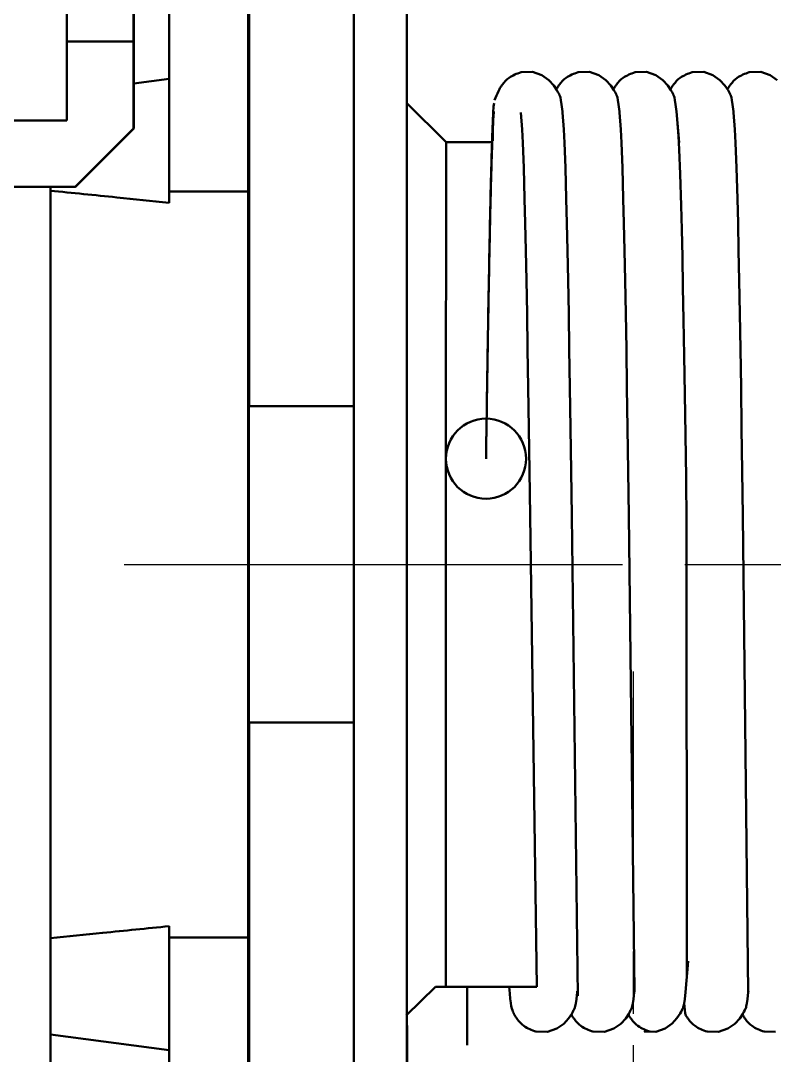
# Model space of a CAD drawing. Header units: millimetres. Extents: x 32504 to 36677, y 41990 to 42879.
# Drawn here: x 33149.07 to 33167.22, y 42734.38 to 42759.3 of the extents above; entities that cross this region are included whole.
import ezdxf

# ---------------------------------------------------------------- set-up
doc = ezdxf.new("R2010")
doc.units = ezdxf.units.MM
doc.linetypes.add('AM_ISO08W050', pattern=[18, 12, -1.5, 3, -1.5])
doc.linetypes.add('AM_ISO08W050x2', pattern=[9, 6, -0.75, 1.5, -0.75])
doc.layers.add('Duong_tam', color=4, linetype='AM_ISO08W050', lineweight=25)
doc.layers.add('Net_dam', color=7, linetype='Continuous', lineweight=50)

msp = doc.modelspace()

# ---------------------------------------------------------------- linework, layer by layer
at = {"layer": 'Duong_tam'}
msp.add_line((33151.5617, 42746.2048), (33210.9035, 42746.2026), dxfattribs=at)
at = {"layer": 'Duong_tam', "linetype": 'AM_ISO08W050x2'}
msp.add_line((33163.8218, 42743.6297), (33163.8218, 42731.6297), dxfattribs=at)
at = {"layer": 'Net_dam'}
for p, q in [((33158.3714, 42767.7947), (33158.3714, 42723.6587)), ((33150.1849, 42756.8997), (33150.1849, 42758.7997)), ((33151.7849, 42758.7997), (33150.1849, 42758.7997)), ((33151.7849, 42758.7997), (33151.7849, 42756.6997)), ((33151.7858, 42758.7997), (33151.7849, 42758.7997)), ((33151.7955, 42758.7997), (33151.7946, 42758.7997)), ((33151.7955, 42758.7997), (33151.7955, 42756.6997)), ((33152.6442, 42757.9006), (33151.7955, 42757.7881)), ((33159.3139, 42756.3717), (33158.3619, 42757.3247)), ((33148.2849, 42756.8997), (33150.1849, 42756.8997)), ((33151.7849, 42756.6997), (33150.3849, 42755.2997)), ((33151.7955, 42756.6997), (33150.3955, 42755.2997)), ((33151.7955, 42756.6997), (33151.7849, 42756.6997)), ((33159.31, 42748.7517), (33159.3139, 42756.3717)), ((33160.4256, 42756.3711), (33159.3139, 42756.3717)), ((33150.3849, 42755.2997), (33148.2849, 42755.2997)), ((33149.7865, 42755.2997), (33149.7865, 42755.2047)), ((33149.7865, 42737.2047), (33149.7865, 42755.2047)), ((33150.3955, 42755.2997), (33150.3849, 42755.2997)), ((33152.644, 42755.185), (33152.644, 42754.9159)), ((33152.644, 42755.185), (33154.549, 42755.185)), ((33154.549, 42737.2245), (33154.549, 42755.185)), ((33154.5745, 42755.185), (33154.5745, 42750.0147)), ((33157.0905, 42750.0147), (33154.5617, 42750.0147)), ((33154.5617, 42742.3947), (33154.5617, 42750.0147)), ((33159.3073, 42743.6717), (33159.31, 42748.7517)), ((33159.3073, 42743.6717), (33159.3073, 42736.0357)), ((33157.0905, 42742.3947), (33154.5617, 42742.3947)), ((33154.5745, 42742.3947), (33154.5745, 42737.2245)), ((33162.4218, 42740.6297), (33162.4239, 42740.6297)), ((33163.792, 42740.6297), (33163.8218, 42740.6297)), ((33163.8151, 42738.6297), (33163.8218, 42738.6297)), ((33152.644, 42737.4936), (33152.644, 42737.2245)), ((33154.549, 42737.2245), (33152.644, 42737.2245)), ((33158.3506, 42735.3435), (33159.059, 42736.0357)), ((33161.4991, 42736.0357), (33159.059, 42736.0357)), ((33159.8218, 42736.0357), (33159.8218, 42734.6297)), ((33149.7866, 42734.8874), (33152.6442, 42734.5089))]:
    msp.add_line(p, q, dxfattribs=at)
for points in [[(33150.1858, 42758.7997), (33150.1859, 42758.8362), (33150.1861, 42758.9426), (33150.1862, 42759.1103), (33150.1862, 42759.3258), (33150.1863, 42759.5716), (33150.1863, 42759.8278), (33150.1862, 42760.0736), (33150.1862, 42760.2891), (33150.1861, 42760.4568), (33150.1859, 42760.5633), (33150.1858, 42760.5997)], [(33151.7858, 42760.5997), (33151.7859, 42760.5633), (33151.7861, 42760.4568), (33151.7862, 42760.2891), (33151.7862, 42760.0736), (33151.7863, 42759.8278), (33151.7863, 42759.5716), (33151.7862, 42759.3258), (33151.7862, 42759.1103), (33151.7861, 42758.9426), (33151.7859, 42758.8362), (33151.7858, 42758.7997)], [(33151.7946, 42758.7997), (33151.7944, 42758.8362), (33151.7943, 42758.9426), (33151.7942, 42759.1103), (33151.7941, 42759.3258), (33151.7941, 42759.5716), (33151.7941, 42759.8278), (33151.7941, 42760.0736), (33151.7942, 42760.2891), (33151.7943, 42760.4568), (33151.7944, 42760.5633), (33151.7946, 42760.5997)], [(33152.6447, 42760.5066), (33152.6446, 42759.898), (33152.6444, 42759.2671), (33152.6443, 42758.6168), (33152.6442, 42757.9502), (33152.6441, 42757.2704), (33152.644, 42756.5808), (33152.644, 42755.8846), (33152.644, 42755.185)], [(33154.549, 42755.185), (33154.549, 42755.8846), (33154.549, 42756.5808), (33154.5491, 42757.2704), (33154.5492, 42757.9502), (33154.5493, 42758.6168), (33154.5494, 42759.2671), (33154.5496, 42759.898), (33154.5497, 42760.5066)], [(33154.5737, 42760.5066), (33154.5739, 42759.898), (33154.574, 42759.2671), (33154.5742, 42758.6168), (33154.5743, 42757.9502), (33154.5744, 42757.2704), (33154.5744, 42756.5808), (33154.5745, 42755.8846), (33154.5745, 42755.185)], [(33157.0924, 42733.5144), (33157.0921, 42734.5323), (33157.0917, 42735.5882), (33157.0914, 42736.6788), (33157.0912, 42737.8004), (33157.0909, 42738.9494), (33157.0907, 42740.1221), (33157.0906, 42741.3147), (33157.0905, 42742.5231), (33157.0904, 42743.7436), (33157.0903, 42744.9722), (33157.0903, 42746.2047), (33157.0903, 42747.4373), (33157.0904, 42748.6658), (33157.0905, 42749.8863), (33157.0906, 42751.0948), (33157.0907, 42752.2873), (33157.0909, 42753.46), (33157.0912, 42754.6091), (33157.0914, 42755.7307), (33157.0917, 42756.8212), (33157.0921, 42757.8772), (33157.0924, 42758.895), (33157.0928, 42759.8715)], [(33154.5617, 42750.0147), (33154.5615, 42749.9792), (33154.5612, 42749.8734), (33154.5609, 42749.6993), (33154.5607, 42749.4601), (33154.5605, 42749.1602), (33154.5603, 42748.8052), (33154.5601, 42748.4019), (33154.56, 42747.9576), (33154.5599, 42747.4806), (33154.5598, 42746.9799), (33154.5598, 42746.4647), (33154.5598, 42745.9447), (33154.5598, 42745.4296), (33154.5599, 42744.9288), (33154.56, 42744.4519), (33154.5601, 42744.0076), (33154.5603, 42743.6042), (33154.5605, 42743.2493), (33154.5607, 42742.9494), (33154.5609, 42742.7101), (33154.5612, 42742.536), (33154.5615, 42742.4302), (33154.5617, 42742.3947)], [(33152.644, 42737.2245), (33152.644, 42736.5249), (33152.644, 42735.8286), (33152.6441, 42735.139), (33152.6442, 42734.4593), (33152.6443, 42733.7927), (33152.6444, 42733.1423), (33152.6446, 42732.5114), (33152.6447, 42731.9028)], [(33154.5497, 42731.9028), (33154.5496, 42732.5114), (33154.5494, 42733.1423), (33154.5493, 42733.7927), (33154.5492, 42734.4593), (33154.5491, 42735.139), (33154.549, 42735.8286), (33154.549, 42736.5249), (33154.549, 42737.2245)], [(33154.5745, 42737.2245), (33154.5745, 42736.5249), (33154.5744, 42735.8286), (33154.5744, 42735.139), (33154.5743, 42734.4593), (33154.5742, 42733.7927), (33154.574, 42733.1423), (33154.5739, 42732.5114), (33154.5737, 42731.9028)], [(33158.381, 42735.1018), (33158.3808, 42734.5323), (33158.3804, 42733.5144), (33158.38, 42732.538), (33158.3796, 42731.6061), (33158.3792, 42730.7218), (33158.3787, 42729.8881), (33158.3782, 42729.1075), (33158.3782, 42729.0217)], [(33149.7893, 42727.3142), (33149.7889, 42728.1567), (33149.7885, 42729.0323), (33149.7881, 42729.9395), (33149.7878, 42730.8764), (33149.7875, 42731.8415), (33149.7871, 42732.8329), (33149.7869, 42733.8488), (33149.7866, 42734.8874)]]:
    msp.add_lwpolyline(points, dxfattribs=at)
at = {"layer": 'Net_dam', "flags": 128}
for points in [[(33162.1149, 42757.0877), (33162.113, 42757.1092), (33162.0936, 42757.2781), (33162.0774, 42757.3846), (33162.0648, 42757.4485), (33162.0577, 42757.4773), (33162.0528, 42757.4941), (33162.0519, 42757.4968), (33162.0515, 42757.4979), (33162.0511, 42757.4988), (33162.051, 42757.499), (33162.051, 42757.4992), (33162.0509, 42757.4994), (33162.0508, 42757.4995), (33162.0508, 42757.4996), (33162.0508, 42757.4997), (33162.0507, 42757.4998), (33162.0506, 42757.5), (33162.0505, 42757.5003), (33162.0502, 42757.5008), (33162.05, 42757.5011), (33162.0495, 42757.5011), (33162.0495, 42757.4985), (33162.0497, 42757.4965), (33162.0488, 42757.4978), (33162.0467, 42757.5019), (33162.0453, 42757.505), (33162.0436, 42757.5087), (33162.0415, 42757.5132), (33162.0392, 42757.5183), (33162.0335, 42757.5305), (33162.0265, 42757.5452), (33162.008, 42757.5821), (33161.9826, 42757.6279), (33161.9068, 42757.7406), (33161.7892, 42757.868), (33161.6208, 42757.9873), (33161.3964, 42758.066), (33161.1188, 42758.0592), (33161.1188, 42758.0592)], [(33163.4879, 42757.0877), (33163.4861, 42757.1092), (33163.4667, 42757.2781), (33163.4505, 42757.3846), (33163.4378, 42757.4485), (33163.4307, 42757.4773), (33163.4258, 42757.4941), (33163.4249, 42757.4968), (33163.4245, 42757.4979), (33163.4242, 42757.4988), (33163.4241, 42757.499), (33163.424, 42757.4992), (33163.4239, 42757.4994), (33163.4239, 42757.4995), (33163.4238, 42757.4996), (33163.4238, 42757.4997), (33163.4238, 42757.4998), (33163.4237, 42757.5), (33163.4236, 42757.5003), (33163.4233, 42757.5008), (33163.4231, 42757.5011), (33163.4225, 42757.5011), (33163.4226, 42757.4985), (33163.4227, 42757.4965), (33163.4218, 42757.4978), (33163.4198, 42757.5019), (33163.4184, 42757.505), (33163.4166, 42757.5087), (33163.4146, 42757.5132), (33163.4122, 42757.5183), (33163.4066, 42757.5305), (33163.3996, 42757.5452), (33163.381, 42757.5821), (33163.3556, 42757.6279), (33163.2798, 42757.7406), (33163.1623, 42757.868), (33162.9938, 42757.9873), (33162.7694, 42758.066), (33162.4918, 42758.0592), (33162.4918, 42758.0592)], [(33164.9238, 42756.3688), (33164.8591, 42757.1092), (33164.8397, 42757.2781), (33164.8235, 42757.3846), (33164.8109, 42757.4485), (33164.8038, 42757.4773), (33164.7989, 42757.4941), (33164.798, 42757.4968), (33164.7976, 42757.4979), (33164.7972, 42757.4988), (33164.7971, 42757.499), (33164.797, 42757.4992), (33164.797, 42757.4994), (33164.7969, 42757.4995), (33164.7969, 42757.4996), (33164.7968, 42757.4997), (33164.7968, 42757.4998), (33164.7967, 42757.5), (33164.7966, 42757.5003), (33164.7963, 42757.5008), (33164.7961, 42757.5011), (33164.7956, 42757.5011), (33164.7956, 42757.4985), (33164.7958, 42757.4965), (33164.7949, 42757.4978), (33164.7928, 42757.5019), (33164.7914, 42757.505), (33164.7897, 42757.5087), (33164.7876, 42757.5132), (33164.7853, 42757.5183), (33164.7796, 42757.5305), (33164.7726, 42757.5452), (33164.754, 42757.5821), (33164.7287, 42757.6279), (33164.6529, 42757.7406), (33164.5353, 42757.868), (33164.3669, 42757.9873), (33164.1425, 42758.066), (33163.8649, 42758.0592), (33163.8649, 42758.0592)], [(33166.234, 42757.0877), (33166.2322, 42757.1092), (33166.2127, 42757.2781), (33166.1966, 42757.3846), (33166.1839, 42757.4485), (33166.1768, 42757.4773), (33166.1719, 42757.4941), (33166.171, 42757.4968), (33166.1706, 42757.4979), (33166.1703, 42757.4988), (33166.1702, 42757.499), (33166.1701, 42757.4992), (33166.17, 42757.4994), (33166.17, 42757.4995), (33166.1699, 42757.4996), (33166.1699, 42757.4997), (33166.1699, 42757.4998), (33166.1698, 42757.5), (33166.1696, 42757.5003), (33166.1694, 42757.5008), (33166.1692, 42757.5011), (33166.1686, 42757.5011), (33166.1687, 42757.4985), (33166.1688, 42757.4965), (33166.1679, 42757.4978), (33166.1659, 42757.5019), (33166.1644, 42757.505), (33166.1627, 42757.5087), (33166.1607, 42757.5132), (33166.1583, 42757.5183), (33166.1527, 42757.5305), (33166.1456, 42757.5452), (33166.1271, 42757.5821), (33166.1017, 42757.6279), (33166.0259, 42757.7406), (33165.9084, 42757.868), (33165.7399, 42757.9873), (33165.5155, 42758.066), (33165.2379, 42758.0592), (33165.2379, 42758.0592)], [(33167.2814, 42757.868), (33167.113, 42757.9873), (33166.8886, 42758.066), (33166.611, 42758.0592), (33166.611, 42758.0592)], [(33161.4991, 42736.0357), (33161.3374, 42747.3724), (33161.3218, 42748.45), (33161.3065, 42749.4834), (33161.2916, 42750.4646), (33161.2769, 42751.3876), (33161.2623, 42752.2478), (33161.2479, 42753.042), (33161.2336, 42753.7674), (33161.2191, 42754.4229), (33161.2046, 42755.0085), (33161.1821, 42755.7578), (33161.1585, 42756.3563), (33161.1419, 42756.6755), (33161.1111, 42757.0877)], [(33162.1859, 42755.7578), (33162.1623, 42756.3563), (33162.1457, 42756.6755), (33162.1149, 42757.0877)], [(33163.8463, 42735.925), (33163.7142, 42747.3724), (33163.6987, 42748.45), (33163.6834, 42749.4834), (33163.6684, 42750.4646), (33163.6537, 42751.3876), (33163.6392, 42752.2478), (33163.6248, 42753.042), (33163.6104, 42753.7674), (33163.596, 42754.4229), (33163.5814, 42755.0085), (33163.559, 42755.7578), (33163.5354, 42756.3563), (33163.5188, 42756.6755), (33163.4879, 42757.0877)], [(33165.111, 42736.2771), (33165.1058, 42747.2167), (33165.0902, 42748.2943), (33165.0749, 42749.3277), (33165.06, 42750.3089), (33165.0453, 42751.2319), (33165.0307, 42752.0921), (33165.0163, 42752.8863), (33165.002, 42753.6118), (33164.9875, 42754.2672), (33164.973, 42754.8528), (33164.9505, 42755.6021), (33164.9269, 42756.2006), (33164.9103, 42756.5198), (33164.8795, 42756.932)], [(33166.5905, 42735.9035), (33166.4603, 42747.3724), (33166.4448, 42748.45), (33166.4295, 42749.4834), (33166.4145, 42750.4646), (33166.3998, 42751.3876), (33166.3853, 42752.2478), (33166.3709, 42753.042), (33166.3565, 42753.7674), (33166.3421, 42754.4229), (33166.3275, 42755.0085), (33166.3051, 42755.7578), (33166.2815, 42756.3563), (33166.2649, 42756.6755), (33166.234, 42757.0877)], [(33162.4829, 42735.8191), (33162.3412, 42747.3724), (33162.3256, 42748.45), (33162.3104, 42749.4834), (33162.2954, 42750.4646), (33162.2807, 42751.3876), (33162.2661, 42752.2478), (33162.2517, 42753.042), (33162.2374, 42753.7674), (33162.223, 42754.4229), (33162.2084, 42755.0085), (33162.1859, 42755.7578)], [(33165.1433, 42736.6473), (33165.0786, 42735.9069), (33165.0592, 42735.7381), (33165.043, 42735.6316), (33165.0304, 42735.5676), (33165.0233, 42735.5389), (33165.0184, 42735.522), (33165.0175, 42735.5194), (33165.0171, 42735.5183), (33165.0167, 42735.5173), (33165.0166, 42735.5171), (33165.0166, 42735.5169), (33165.0165, 42735.5167), (33165.0164, 42735.5166), (33165.0164, 42735.5165), (33165.0164, 42735.5165), (33165.0163, 42735.5164), (33165.0162, 42735.5162), (33165.0161, 42735.5159), (33165.0159, 42735.5154), (33165.0156, 42735.515), (33165.0151, 42735.5151), (33165.0151, 42735.5177), (33165.0153, 42735.5197), (33165.0144, 42735.5183), (33165.0123, 42735.5143), (33165.0109, 42735.5112), (33165.0092, 42735.5074), (33165.0071, 42735.503), (33165.0048, 42735.4979), (33164.9991, 42735.4857), (33164.9921, 42735.4709), (33164.9736, 42735.4341), (33164.9482, 42735.3883), (33164.8724, 42735.2756), (33164.7548, 42735.1481), (33164.5864, 42735.0288), (33164.362, 42734.9502), (33164.0844, 42734.957), (33164.0844, 42734.957)], [(33162.4732, 42735.925), (33162.4713, 42735.9035), (33162.4519, 42735.7347), (33162.4358, 42735.6282), (33162.4231, 42735.5642), (33162.416, 42735.5355), (33162.4111, 42735.5186), (33162.4102, 42735.516), (33162.4098, 42735.5149), (33162.4094, 42735.5139), (33162.4093, 42735.5137), (33162.4093, 42735.5135), (33162.4092, 42735.5133), (33162.4091, 42735.5132), (33162.4091, 42735.5131), (33162.4091, 42735.5131), (33162.409, 42735.513), (33162.409, 42735.5128), (33162.4088, 42735.5125), (33162.4086, 42735.512), (33162.4083, 42735.5116), (33162.4078, 42735.5117), (33162.4079, 42735.5143), (33162.408, 42735.5163), (33162.4071, 42735.5149), (33162.4051, 42735.5109), (33162.4036, 42735.5078), (33162.4019, 42735.504), (33162.3999, 42735.4996), (33162.3975, 42735.4945), (33162.3918, 42735.4823), (33162.3848, 42735.4675), (33162.3663, 42735.4307), (33162.3409, 42735.3849), (33162.2651, 42735.2722), (33162.1475, 42735.1447), (33161.9791, 42735.0254), (33161.7547, 42734.9468), (33161.4771, 42734.9536), (33161.4771, 42734.9536)], [(33163.8463, 42735.925), (33163.8444, 42735.9035), (33163.825, 42735.7347), (33163.8088, 42735.6282), (33163.7961, 42735.5642), (33163.7891, 42735.5355), (33163.7841, 42735.5186), (33163.7832, 42735.516), (33163.7828, 42735.5149), (33163.7825, 42735.5139), (33163.7824, 42735.5137), (33163.7823, 42735.5135), (33163.7822, 42735.5133), (33163.7822, 42735.5132), (33163.7822, 42735.5131), (33163.7821, 42735.5131), (33163.7821, 42735.513), (33163.782, 42735.5128), (33163.7819, 42735.5125), (33163.7816, 42735.512), (33163.7814, 42735.5116), (33163.7809, 42735.5117), (33163.7809, 42735.5143), (33163.781, 42735.5163), (33163.7801, 42735.5149), (33163.7781, 42735.5109), (33163.7767, 42735.5078), (33163.7749, 42735.504), (33163.7729, 42735.4996), (33163.7706, 42735.4945), (33163.7649, 42735.4823), (33163.7579, 42735.4675), (33163.7393, 42735.4307), (33163.7139, 42735.3849), (33163.6381, 42735.2722), (33163.5206, 42735.1447), (33163.3522, 42735.0254), (33163.1277, 42734.9468), (33162.8501, 42734.9536), (33162.8501, 42734.9536)], [(33166.5923, 42735.925), (33166.5905, 42735.9035), (33166.5711, 42735.7347), (33166.5549, 42735.6282), (33166.5422, 42735.5642), (33166.5352, 42735.5355), (33166.5302, 42735.5186), (33166.5293, 42735.516), (33166.5289, 42735.5149), (33166.5286, 42735.5139), (33166.5285, 42735.5137), (33166.5284, 42735.5135), (33166.5283, 42735.5133), (33166.5283, 42735.5132), (33166.5282, 42735.5131), (33166.5282, 42735.5131), (33166.5282, 42735.513), (33166.5281, 42735.5128), (33166.528, 42735.5125), (33166.5277, 42735.512), (33166.5275, 42735.5116), (33166.527, 42735.5117), (33166.527, 42735.5143), (33166.5271, 42735.5163), (33166.5262, 42735.5149), (33166.5242, 42735.5109), (33166.5228, 42735.5078), (33166.521, 42735.504), (33166.519, 42735.4996), (33166.5166, 42735.4945), (33166.511, 42735.4823), (33166.504, 42735.4675), (33166.4854, 42735.4307), (33166.46, 42735.3849), (33166.3842, 42735.2722), (33166.2667, 42735.1447), (33166.0983, 42735.0254), (33165.8738, 42734.9468), (33165.5962, 42734.9536), (33165.5962, 42734.9536)], [(33167.2469, 42734.9468), (33166.9693, 42734.9536), (33166.9693, 42734.9536)]]:
    msp.add_lwpolyline(points, dxfattribs=at)
at = {"layer": 'Net_dam'}
msp.add_circle((33160.2754, 42748.7512), 0.9655, dxfattribs=at)
for points, knots in [([(33161.1188, 42758.0592), (33161.0172, 42758.0222), (33160.8438, 42757.959), (33160.699, 42757.8049), (33160.6303, 42757.7043), (33160.6044, 42757.6592), (33160.5912, 42757.6337), (33160.5863, 42757.6238), (33160.5836, 42757.6184), (33160.5819, 42757.6148), (33160.5806, 42757.612), (33160.58, 42757.6109), (33160.5793, 42757.6093), (33160.5786, 42757.6079), (33160.5783, 42757.6071), (33160.5778, 42757.6062), (33160.5774, 42757.6053), (33160.577, 42757.6044), (33160.5764, 42757.6031), (33160.5758, 42757.6019), (33160.5755, 42757.6012), (33160.5754, 42757.601), (33160.5754, 42757.601), (33160.5754, 42757.601), (33160.5754, 42757.601), (33160.5429, 42757.5302), (33160.5103, 42757.4595), (33160.4777, 42757.3888)], [0, 0, 0, 0, 0.4394444, 0.7496946, 0.8553186, 0.9264555, 0.9493035, 0.9578166, 0.9646923, 0.9704451, 0.973173, 0.9801415, 0.9853764, 0.9868877, 0.988138, 0.9892295, 0.9903104, 0.9915325, 0.9930048, 0.9969197, 1, 1, 1, 1.0000017, 1.0000017, 1.0000017, 1.7918838, 1.7918838, 1.7918838, 1.7918838]), ([(33162.4918, 42758.0592), (33162.3902, 42758.0222), (33162.2169, 42757.959), (33162.072, 42757.8049), (33162.0034, 42757.7043), (33161.9802, 42757.6639), (33161.9708, 42757.6462), (33161.9706, 42757.6457)], [0, 0, 0, 0, 0.4394444, 0.74969459, 0.85531865, 0.92645552, 0.92828424, 0.92828424, 0.92828424, 0.92828424]), ([(33163.8649, 42758.0592), (33163.7632, 42758.0222), (33163.5899, 42757.959), (33163.4451, 42757.8049), (33163.3764, 42757.7043), (33163.3533, 42757.6639), (33163.3439, 42757.6462), (33163.3436, 42757.6457)], [0, 0, 0, 0, 0.4394444, 0.74969459, 0.85531865, 0.92645552, 0.92828424, 0.92828424, 0.92828424, 0.92828424]), ([(33165.2379, 42758.0592), (33165.1363, 42758.0222), (33164.963, 42757.959), (33164.8181, 42757.8049), (33164.7495, 42757.7043), (33164.7263, 42757.6639), (33164.7169, 42757.6462), (33164.7167, 42757.6457)], [0, 0, 0, 0, 0.4394444, 0.74969459, 0.85531865, 0.92645552, 0.92828424, 0.92828424, 0.92828424, 0.92828424]), ([(33166.611, 42758.0592), (33166.5093, 42758.0222), (33166.336, 42757.959), (33166.1912, 42757.8049), (33166.1225, 42757.7043), (33166.0994, 42757.6639), (33166.0899, 42757.6462), (33166.0897, 42757.6457)], [0, 0, 0, 0, 0.4394444, 0.74969459, 0.85531865, 0.92645552, 0.92828424, 0.92828424, 0.92828424, 0.92828424]), ([(33160.4681, 42757.3126), (33160.4647, 42757.2883), (33160.4545, 42757.2161), (33160.4447, 42757.0259), (33160.4375, 42756.7538), (33160.4379, 42756.5199), (33160.4382, 42756.4032)], [0, 0, 0, 0, 0.1450984, 0.4312214, 0.7161621, 1, 1, 1, 1]), ([(33160.4655, 42757.1127), (33160.4608, 42757.0565), (33160.4514, 42756.9443), (33160.4374, 42756.6707), (33160.4233, 42756.3217), (33160.4092, 42755.8926), (33160.3951, 42755.3894), (33160.3811, 42754.8152), (33160.367, 42754.1737), (33160.3529, 42753.4704), (33160.3389, 42752.7112), (33160.3248, 42751.9018), (33160.3107, 42751.0479), (33160.2967, 42750.1566), (33160.2849, 42749.3851), (33160.2778, 42748.912), (33160.2754, 42748.7512)], [0, 0, 0, 0, 0.04163342, 0.08326629, 0.12489834, 0.16653509, 0.20817658, 0.24982099, 0.29147145, 0.33313068, 0.37479264, 0.41644948, 0.45809994, 0.49975142, 0.54140713, 0.56267614, 0.56267614, 0.56267614, 0.56267614]), ([(33160.2762, 42748.7996), (33160.2766, 42748.8264), (33160.2832, 42749.2837), (33160.296, 42750.1408), (33160.3147, 42751.347), (33160.3335, 42752.4792), (33160.3522, 42753.5263), (33160.3709, 42754.4735), (33160.3896, 42755.3076), (33160.4083, 42756.0132), (33160.4264, 42756.5798), (33160.4383, 42756.8347), (33160.4439, 42756.9558)], [0, 0, 0, 0, 0.00693, 0.1183979, 0.2298732, 0.341372, 0.4529116, 0.5644613, 0.6760006, 0.7875469, 0.899096, 1, 1, 1, 1]), ([(33149.7865, 42755.2047), (33150.3199, 42755.1512), (33151.2725, 42755.0558), (33152.2249, 42754.9586), (33152.644, 42754.9159)], [0, 0, 0, 0, 0.5599993, 1, 1, 1, 1]), ([(33152.644, 42737.4936), (33152.1106, 42737.4392), (33151.1582, 42737.3421), (33150.2056, 42737.2467), (33149.7865, 42737.2047)], [0, 0, 0, 0, 0.56000042, 1, 1, 1, 1]), ([(33149.7865, 42737.2047), (33149.7865, 42736.8146), (33149.7865, 42736.0346), (33149.7866, 42735.2698), (33149.7866, 42734.8875)], [0, 0, 0, 0, 0.5001657, 1, 1, 1, 1]), ([(33161.4771, 42734.9536), (33161.3755, 42734.9906), (33161.2021, 42735.0538), (33161.0573, 42735.2079), (33160.9887, 42735.3084), (33160.9628, 42735.3536), (33160.9496, 42735.379), (33160.9446, 42735.3889), (33160.942, 42735.3944), (33160.9402, 42735.398), (33160.9389, 42735.4007), (33160.9384, 42735.4019), (33160.9376, 42735.4035), (33160.937, 42735.4049), (33160.9366, 42735.4057), (33160.9362, 42735.4066), (33160.9357, 42735.4075), (33160.9353, 42735.4084), (33160.9347, 42735.4096), (33160.9341, 42735.4109), (33160.9339, 42735.4115), (33160.9337, 42735.4118), (33160.9337, 42735.4118), (33160.9337, 42735.4118), (33160.9337, 42735.4118), (33160.9012, 42735.4825), (33160.8686, 42735.5533), (33160.836, 42736.0357)], [0, 0, 0, 0, 0.4394444, 0.7496946, 0.8553186, 0.9264555, 0.9493035, 0.9578166, 0.9646923, 0.9704451, 0.973173, 0.9801415, 0.9853764, 0.9868877, 0.988138, 0.9892295, 0.9903104, 0.9915325, 0.9930048, 0.9969197, 1, 1, 1, 1.0000017, 1.0000017, 1.0000017, 1.7918838, 1.7918838, 1.7918838, 1.7918838]), ([(33165.5962, 42734.9536), (33165.4946, 42734.9906), (33165.3213, 42735.0538), (33165.1764, 42735.2079), (33165.1078, 42735.3084), (33165.0846, 42735.3488), (33165.0752, 42735.3666), (33165.043, 42735.6316)], [0, 0, 0, 0, 0.4394444, 0.74969459, 0.85531865, 0.92645552, 0.92828424, 0.92828424, 0.92828424, 0.92828424]), ([(33162.8501, 42734.9536), (33162.7485, 42734.9906), (33162.5752, 42735.0538), (33162.4303, 42735.2079), (33162.3617, 42735.3084), (33162.3385, 42735.3488), (33162.3291, 42735.3666), (33162.3289, 42735.367)], [0, 0, 0, 0, 0.4394444, 0.74969459, 0.85531865, 0.92645552, 0.92828424, 0.92828424, 0.92828424, 0.92828424]), ([(33164.2232, 42734.9536), (33164.1216, 42734.9906), (33163.9482, 42735.0538), (33163.8034, 42735.2079), (33163.7347, 42735.3084), (33163.7116, 42735.3488), (33163.7022, 42735.3666), (33163.7019, 42735.367)], [0, 0, 0, 0, 0.4394444, 0.74969459, 0.85531865, 0.92645552, 0.92828424, 0.92828424, 0.92828424, 0.92828424]), ([(33166.9693, 42734.9536), (33166.8677, 42734.9906), (33166.6943, 42735.0538), (33166.5495, 42735.2079), (33166.4808, 42735.3084), (33166.4577, 42735.3488), (33166.4483, 42735.3666), (33166.448, 42735.367)], [0, 0, 0, 0, 0.4394444, 0.74969459, 0.85531865, 0.92645552, 0.92828424, 0.92828424, 0.92828424, 0.92828424])]:
    msp.add_open_spline(points, degree=3, knots=knots, dxfattribs=at)

doc.saveas('drawing.dxf')
